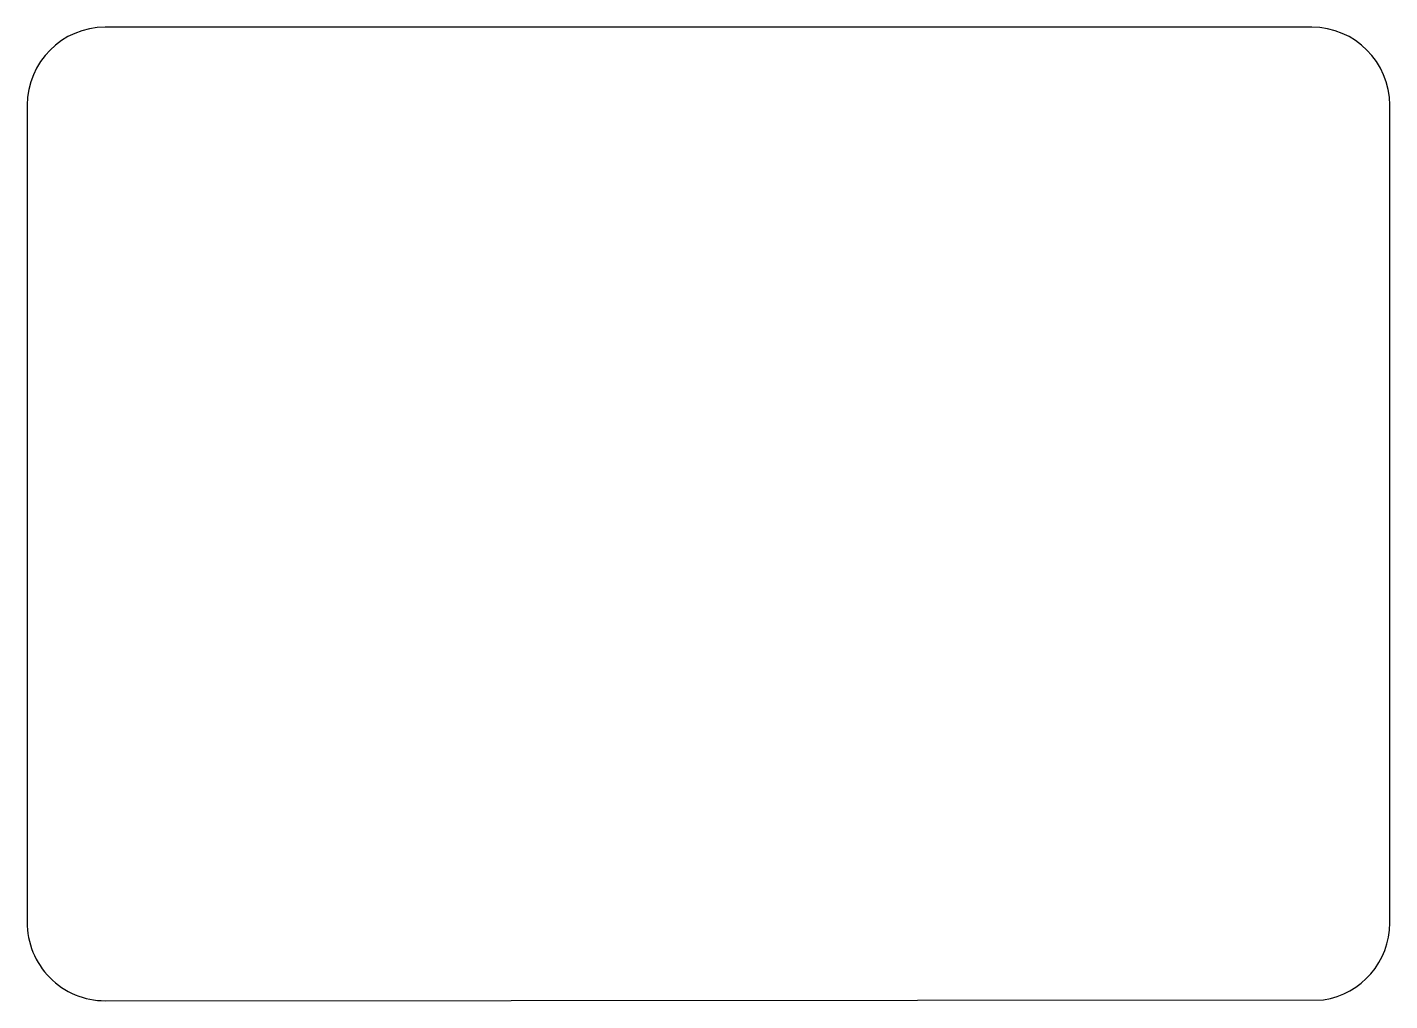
# Model space of a CAD drawing. Header units: centimetres. Extents: x 2.5 to 37.5, y 2.5 to 27.5.
import ezdxf

# ---------------------------------------------------------------- set-up
doc = ezdxf.new("R2010")
doc.units = ezdxf.units.CM
doc.layers.get('0').update_dxf_attribs({"lineweight": 25, "true_color": 0x000000})

msp = doc.modelspace()

# ---------------------------------------------------------------- linework, layer by layer
for p, q in [((35.5, 27.5), (4.5, 27.5)), ((2.5, 25.5), (2.5, 25.5)), ((2.5, 25.5), (2.5, 4.5)), ((37.5, 4.5), (37.5, 25.5)), ((2.5, 22.5), (2.5, 4.5)), ((4.5, 2.5), (35.797, 2.522))]:
    msp.add_line(p, q)
for centre, start, end in [((4.5, 25.5), 90, 180), ((35.5, 25.5), 0, 90), ((4.5, 4.5), 179.3812, 270), ((35.5, 4.5), 278.5308, 0)]:
    msp.add_arc(centre, 2, start, end)

doc.saveas('drawing.dxf')
